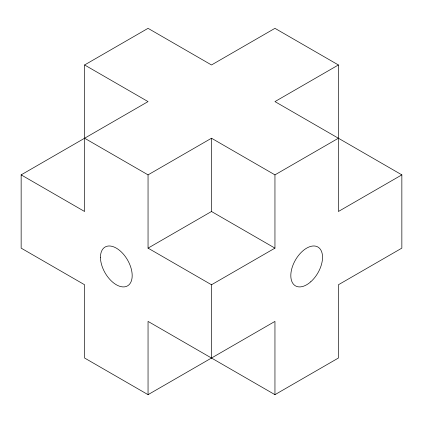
<?xml version="1.0" encoding="UTF-8"?>
<svg xmlns="http://www.w3.org/2000/svg" width="423" height="423" viewBox="0 0 423 423"><rect width="100%" height="100%" fill="white"/><g stroke="black" fill="none" stroke-linecap="round" stroke-linejoin="round"><path stroke-width="0.63" d="M84.6 64.968L148.05 28.336L211.5 64.968L274.95 28.336L338.4 64.968L338.4 211.5L401.85 174.868L401.85 248.132L338.4 284.764L338.4 358.032L274.95 394.664L148.05 321.401L148.05 394.664L84.6 358.032L84.6 284.764L21.15 248.132L21.15 174.868L148.05 101.599L84.6 64.968L84.6 211.5L21.15 174.868M84.6 138.231L148.05 174.868L211.5 138.231L274.95 174.868L338.4 138.231M338.4 64.968L274.95 101.599L401.85 174.868M148.05 174.868L148.05 248.132L211.5 211.5L274.95 248.132L274.95 174.868M148.05 248.132L211.5 284.764L274.95 248.132M148.05 394.664L274.95 321.401L274.95 394.664M211.5 138.231L211.5 211.5M211.5 284.764L211.5 358.032M100.463 257.29A22.435 12.954 60 0 0 124.256 286.889A22.435 12.954 60 0 0 124.256 255.164A22.435 12.954 60 0 0 100.463 257.29M310.778 281.771A22.435 12.954 -60 0 0 317.89 247.021A22.435 12.954 -60 0 0 291.352 270.556A22.435 12.954 -60 0 0 310.778 281.771"/></g></svg>
